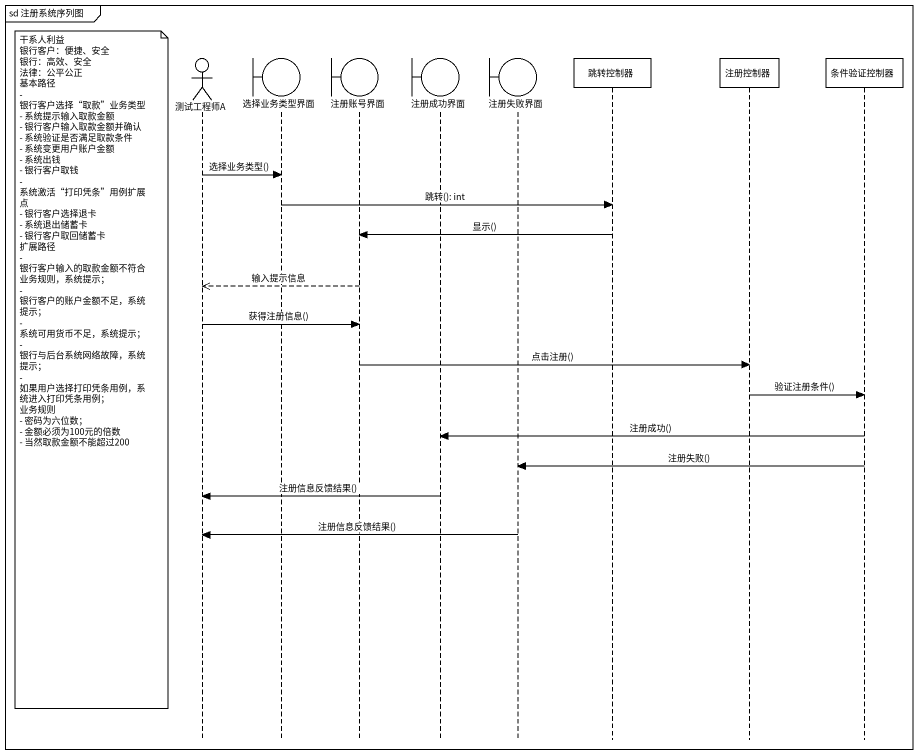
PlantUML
@startuml
mainframe sd 注册系统序列图
hide footbox
actor 测试工程师A
boundary 选择业务类型界面
boundary 注册账号界面
boundary 注册成功界面
boundary 注册失败界面
participant 跳转控制器
participant 注册控制器
participant 条件验证控制器

测试工程师A -> 选择业务类型界面 : 选择业务类型()
选择业务类型界面 -> 跳转控制器 : 跳转(): int
跳转控制器 -> 注册账号界面 : 显示()
注册账号界面 -->> 测试工程师A : 输入提示信息
测试工程师A -> 注册账号界面 : 获得注册信息()
注册账号界面 -> 注册控制器 : 点击注册()
note left of 测试工程师A
  干系人利益
  银行客户：便捷、安全
  银行：高效、安全
  法律：公平公正
  基本路径
  - 银行客户选择“取款”业务类型
  - 系统提示输入取款金额
  - 银行客户输入取款金额并确认
  - 系统验证是否满足取款条件
  - 系统变更用户账户金额
  - 系统出钱
  - 银行客户取钱
  - 系统激活“打印凭条”用例扩展点
  - 银行客户选择退卡
  - 系统退出储蓄卡
  - 银行客户取回储蓄卡
  扩展路径
  - 银行客户输入的取款金额不符合业务规则，系统提示；
  - 银行客户的账户金额不足，系统提示；
  - 系统可用货币不足，系统提示；
  - 银行与后台系统网络故障，系统提示；
  - 如果用户选择打印凭条用例，系统进入打印凭条用例；
  业务规则
  - 密码为六位数；
  - 金额必须为100元的倍数
  - 当然取款金额不能超过200
end note
注册控制器 -> 条件验证控制器 : 验证注册条件()
条件验证控制器 -> 注册成功界面 : 注册成功()
条件验证控制器 -> 注册失败界面 : 注册失败()
注册成功界面 -> 测试工程师A : 注册信息反馈结果()
注册失败界面 -> 测试工程师A : 注册信息反馈结果()
@enduml
